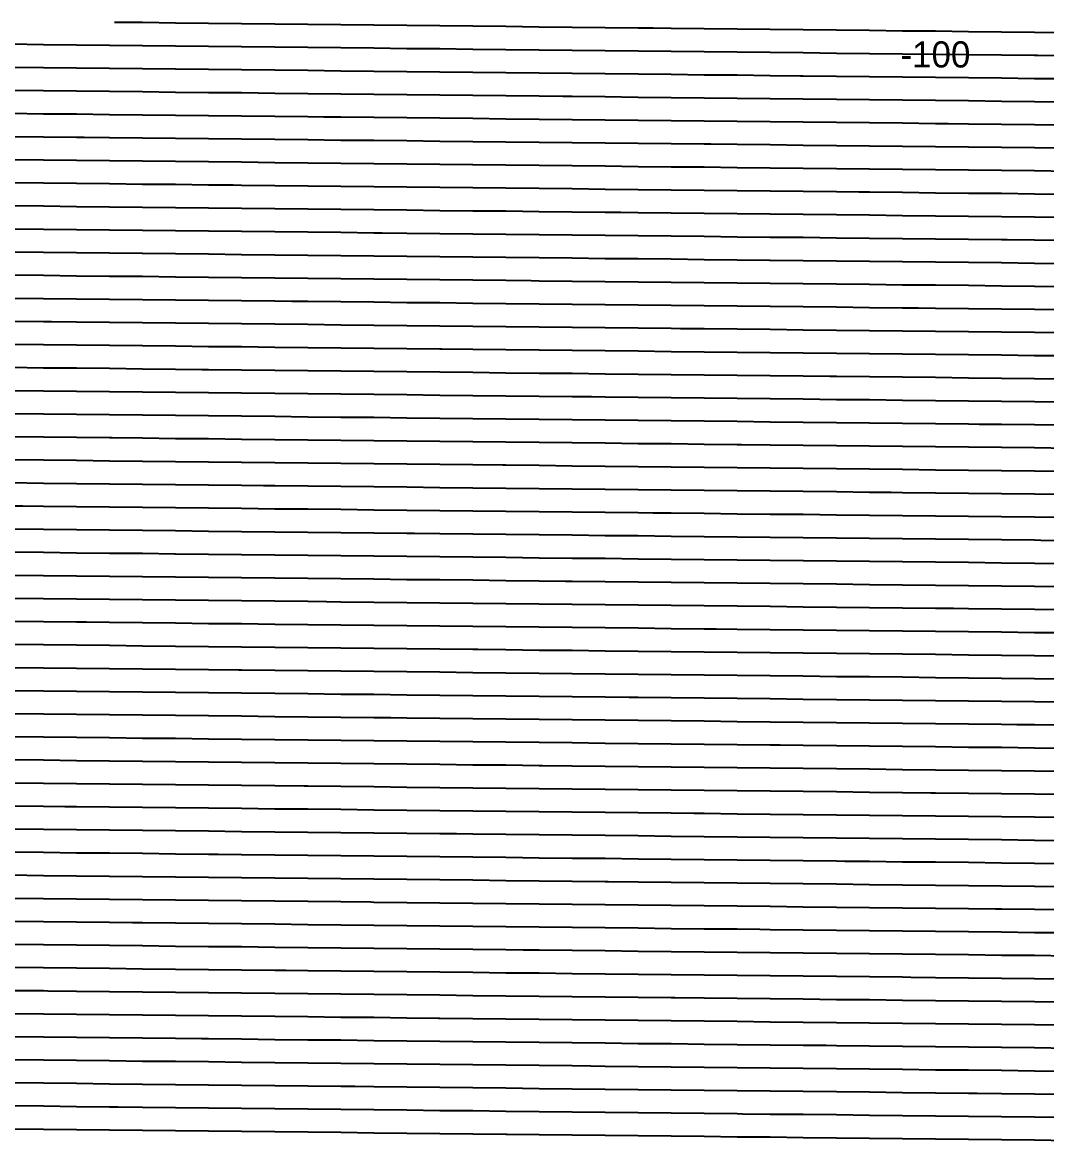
# Model space of a CAD drawing. Header units: metres. Extents: x 228 to 3387, y 52 to 162.
# Drawn here: x 3014.7 to 3112.7, y 54.3 to 161.3 of the extents above; entities that cross this region are included whole.
import ezdxf
from ezdxf.enums import TextEntityAlignment as Align

# ---------------------------------------------------------------- set-up
doc = ezdxf.new("R2010")
doc.units = ezdxf.units.M
for name, color, linetype in [('Vs_-100', 7, 'Continuous'), ('Vs_-125', 7, 'Continuous'), ('Vs_-25', 7, 'Continuous'), ('Vs_-50', 7, 'Continuous'), ('Vs_-75', 7, 'Continuous'), ('Vs_0', 7, 'Continuous'), ('Vs_100', 7, 'Continuous'), ('Vs_1000', 7, 'Continuous'), ('Vs_1025', 7, 'Continuous'), ('Vs_1050', 7, 'Continuous'), ('Vs_1075', 7, 'Continuous'), ('Vs_125', 7, 'Continuous'), ('Vs_150', 7, 'Continuous'), ('Vs_175', 7, 'Continuous'), ('Vs_200', 7, 'Continuous'), ('Vs_225', 7, 'Continuous'), ('Vs_25', 7, 'Continuous'), ('Vs_250', 7, 'Continuous'), ('Vs_275', 7, 'Continuous'), ('Vs_300', 7, 'Continuous'), ('Vs_325', 7, 'Continuous'), ('Vs_350', 7, 'Continuous'), ('Vs_375', 7, 'Continuous'), ('Vs_400', 7, 'Continuous'), ('Vs_425', 7, 'Continuous'), ('Vs_450', 7, 'Continuous'), ('Vs_475', 7, 'Continuous'), ('Vs_50', 7, 'Continuous'), ('Vs_500', 7, 'Continuous'), ('Vs_525', 7, 'Continuous'), ('Vs_550', 7, 'Continuous'), ('Vs_575', 7, 'Continuous'), ('Vs_600', 7, 'Continuous'), ('Vs_625', 7, 'Continuous'), ('Vs_650', 7, 'Continuous'), ('Vs_675', 7, 'Continuous'), ('Vs_700', 7, 'Continuous'), ('Vs_725', 7, 'Continuous'), ('Vs_75', 7, 'Continuous'), ('Vs_750', 7, 'Continuous'), ('Vs_775', 7, 'Continuous'), ('Vs_800', 7, 'Continuous'), ('Vs_825', 7, 'Continuous'), ('Vs_850', 7, 'Continuous'), ('Vs_875', 7, 'Continuous'), ('Vs_900', 7, 'Continuous'), ('Vs_925', 7, 'Continuous'), ('Vs_950', 7, 'Continuous'), ('Vs_975', 7, 'Continuous')]:
    doc.layers.add(name, color=color, linetype=linetype)

msp = doc.modelspace()

# ---------------------------------------------------------------- linework, layer by layer
at = {"layer": 'Vs_-100'}
msp.add_lwpolyline([(3114.69, 158.05), (3111.8, 158.08), (3111.53, 158.08), (3108.36, 158.12), (3105.2, 158.15), (3102.04, 158.19), (3098.88, 158.22), (3095.72, 158.26), (3092.56, 158.29), (3089.39, 158.33), (3086.23, 158.36), (3083.07, 158.4), (3079.91, 158.43), (3076.75, 158.47), (3073.59, 158.5), (3070.42, 158.53), (3067.26, 158.57), (3064.1, 158.6), (3060.94, 158.64), (3057.78, 158.67), (3054.62, 158.71), (3052.24, 158.73), (3051.45, 158.74), (3048.29, 158.78), (3045.13, 158.81), (3041.97, 158.85), (3038.81, 158.88), (3035.64, 158.91), (3032.48, 158.95), (3029.32, 158.98), (3026.16, 159.02), (3023, 159.05), (3019.84, 159.09), (3016.67, 159.12), (3013.51, 159.16)], dxfattribs=at)
at = {"layer": 'Vs_-125'}
msp.add_lwpolyline([(3114.69, 160.26), (3111.53, 160.29), (3108.36, 160.33), (3105.2, 160.36), (3102.04, 160.4), (3098.88, 160.43), (3095.72, 160.47), (3092.56, 160.5), (3089.39, 160.54), (3086.23, 160.57), (3083.07, 160.61), (3079.91, 160.64), (3076.75, 160.67), (3075.02, 160.69), (3073.59, 160.71), (3070.42, 160.74), (3067.26, 160.78), (3064.1, 160.81), (3060.94, 160.85), (3057.78, 160.88), (3054.62, 160.92), (3051.45, 160.95), (3048.29, 160.99), (3045.13, 161.02), (3041.97, 161.06), (3038.81, 161.09), (3035.64, 161.12), (3032.48, 161.16), (3029.32, 161.19), (3026.16, 161.23), (3023.46, 161.26)], dxfattribs=at)
at = {"layer": 'Vs_-25'}
msp.add_lwpolyline([(3114.69, 151.42), (3111.53, 151.46), (3108.36, 151.49), (3105.2, 151.53), (3103.25, 151.55), (3102.04, 151.56), (3098.88, 151.6), (3095.72, 151.63), (3092.56, 151.67), (3089.39, 151.7), (3086.23, 151.73), (3083.07, 151.77), (3079.91, 151.8), (3076.75, 151.84), (3073.59, 151.87), (3070.42, 151.91), (3067.26, 151.94), (3064.1, 151.98), (3060.94, 152.01), (3057.78, 152.05), (3054.62, 152.08), (3051.45, 152.11), (3048.29, 152.15), (3045.13, 152.18), (3043.52, 152.2), (3041.97, 152.22), (3038.81, 152.25), (3035.64, 152.29), (3032.48, 152.32), (3029.32, 152.36), (3026.16, 152.39), (3023, 152.42), (3019.84, 152.46), (3016.67, 152.49), (3013.51, 152.53)], dxfattribs=at)
at = {"layer": 'Vs_-50'}
msp.add_lwpolyline([(3114.69, 153.63), (3111.53, 153.67), (3108.36, 153.7), (3105.2, 153.74), (3102.04, 153.77), (3098.88, 153.8), (3095.72, 153.84), (3092.56, 153.87), (3089.39, 153.91), (3086.23, 153.94), (3083.07, 153.98), (3079.91, 154.01), (3076.75, 154.05), (3073.59, 154.08), (3070.42, 154.12), (3067.26, 154.15), (3066.37, 154.16), (3064.1, 154.19), (3060.94, 154.22), (3057.78, 154.25), (3054.62, 154.29), (3051.45, 154.32), (3048.29, 154.36), (3045.13, 154.39), (3041.97, 154.43), (3038.81, 154.46), (3035.64, 154.5), (3032.48, 154.53), (3029.32, 154.56), (3026.16, 154.6), (3023, 154.63), (3019.84, 154.67), (3016.67, 154.7), (3013.51, 154.74)], dxfattribs=at)
at = {"layer": 'Vs_-75'}
msp.add_lwpolyline([(3114.69, 155.84), (3111.53, 155.87), (3108.36, 155.91), (3105.2, 155.94), (3102.04, 155.98), (3098.88, 156.01), (3095.72, 156.05), (3092.56, 156.08), (3089.39, 156.12), (3089.12, 156.12), (3086.23, 156.15), (3083.07, 156.19), (3079.91, 156.22), (3076.75, 156.26), (3073.59, 156.29), (3070.42, 156.33), (3067.26, 156.36), (3064.1, 156.39), (3060.94, 156.43), (3057.78, 156.46), (3054.62, 156.5), (3051.45, 156.53), (3048.29, 156.57), (3045.13, 156.6), (3041.97, 156.64), (3038.81, 156.67), (3035.64, 156.71), (3032.48, 156.74), (3029.35, 156.77), (3029.32, 156.77), (3026.16, 156.81), (3023, 156.84), (3019.84, 156.88), (3016.67, 156.91), (3013.51, 156.95)], dxfattribs=at)
at = {"layer": 'Vs_0'}
msp.add_lwpolyline([(3114.69, 149.21), (3111.53, 149.25), (3108.36, 149.28), (3105.2, 149.32), (3102.04, 149.35), (3098.88, 149.39), (3095.72, 149.42), (3092.56, 149.46), (3089.39, 149.49), (3086.23, 149.53), (3083.07, 149.56), (3080.53, 149.59), (3079.91, 149.59), (3076.75, 149.63), (3073.59, 149.66), (3070.42, 149.7), (3067.26, 149.73), (3064.1, 149.77), (3060.94, 149.8), (3057.78, 149.84), (3054.62, 149.87), (3051.45, 149.91), (3048.29, 149.94), (3045.13, 149.97), (3041.97, 150.01), (3038.81, 150.04), (3035.64, 150.08), (3032.48, 150.11), (3029.32, 150.15), (3026.16, 150.18), (3023, 150.21), (3020.58, 150.24), (3019.84, 150.25), (3016.67, 150.28), (3013.51, 150.32)], dxfattribs=at)
at = {"layer": 'Vs_100'}
msp.add_lwpolyline([(3114.69, 140.38), (3111.53, 140.41), (3108.9, 140.44), (3108.36, 140.45), (3105.2, 140.48), (3102.04, 140.52), (3098.88, 140.55), (3095.72, 140.59), (3092.56, 140.62), (3089.39, 140.66), (3086.23, 140.69), (3083.07, 140.72), (3079.91, 140.76), (3076.75, 140.79), (3073.59, 140.83), (3070.42, 140.86), (3067.26, 140.9), (3064.1, 140.93), (3060.94, 140.97), (3057.78, 141), (3054.62, 141.04), (3051.45, 141.07), (3049.08, 141.1), (3048.29, 141.1), (3045.13, 141.14), (3041.97, 141.17), (3038.81, 141.21), (3035.64, 141.24), (3032.48, 141.28), (3029.32, 141.31), (3026.16, 141.34), (3023, 141.38), (3019.84, 141.41), (3016.67, 141.45), (3013.51, 141.48)], dxfattribs=at)
at = {"layer": 'Vs_1000'}
msp.add_lwpolyline([(3114.69, 60.9), (3111.53, 60.93), (3108.36, 60.97), (3105.2, 61), (3102.04, 61.03), (3098.88, 61.07), (3095.72, 61.1), (3092.56, 61.14), (3089.39, 61.17), (3086.23, 61.21), (3083.07, 61.24), (3079.91, 61.28), (3076.75, 61.31), (3073.59, 61.35), (3070.42, 61.38), (3069.05, 61.4), (3067.26, 61.42), (3064.1, 61.45), (3060.94, 61.49), (3057.78, 61.52), (3054.62, 61.55), (3051.45, 61.59), (3048.29, 61.62), (3045.13, 61.66), (3041.97, 61.69), (3038.81, 61.73), (3035.64, 61.76), (3032.48, 61.8), (3029.32, 61.83), (3026.16, 61.86), (3023, 61.9), (3019.84, 61.93), (3016.67, 61.97), (3013.51, 62)], dxfattribs=at)
at = {"layer": 'Vs_1025'}
msp.add_lwpolyline([(3114.69, 58.69), (3111.53, 58.72), (3108.36, 58.76), (3106.02, 58.78), (3105.2, 58.79), (3102.04, 58.83), (3098.88, 58.86), (3095.72, 58.9), (3092.56, 58.93), (3089.39, 58.97), (3086.23, 59), (3083.07, 59.04), (3079.91, 59.07), (3076.75, 59.11), (3073.59, 59.14), (3070.42, 59.18), (3067.26, 59.21), (3064.1, 59.24), (3060.94, 59.28), (3057.78, 59.31), (3054.62, 59.35), (3051.45, 59.38), (3048.29, 59.42), (3046.46, 59.44), (3045.13, 59.45), (3041.97, 59.49), (3038.81, 59.52), (3035.64, 59.56), (3032.48, 59.59), (3029.32, 59.62), (3026.16, 59.66), (3023, 59.69), (3019.84, 59.73), (3016.67, 59.76), (3013.51, 59.8)], dxfattribs=at)
at = {"layer": 'Vs_1050'}
msp.add_lwpolyline([(3114.69, 56.48), (3111.53, 56.52), (3108.36, 56.55), (3105.2, 56.59), (3102.04, 56.62), (3098.88, 56.66), (3095.72, 56.69), (3092.56, 56.73), (3089.39, 56.76), (3086.23, 56.79), (3083.56, 56.82), (3083.07, 56.83), (3079.91, 56.86), (3076.75, 56.9), (3073.59, 56.93), (3070.42, 56.97), (3067.26, 57), (3064.1, 57.04), (3060.94, 57.07), (3057.78, 57.11), (3054.62, 57.14), (3051.45, 57.18), (3048.29, 57.21), (3045.13, 57.25), (3041.97, 57.28), (3038.81, 57.31), (3035.64, 57.35), (3032.48, 57.38), (3029.32, 57.42), (3026.16, 57.45), (3023.82, 57.48), (3023, 57.49), (3019.84, 57.52), (3016.67, 57.56), (3013.51, 57.59)], dxfattribs=at)
at = {"layer": 'Vs_1075'}
msp.add_lwpolyline([(3114.69, 54.27), (3111.53, 54.31), (3108.36, 54.34), (3105.2, 54.38), (3102.04, 54.41), (3098.88, 54.45), (3095.72, 54.48), (3092.56, 54.52), (3089.39, 54.55), (3086.23, 54.59), (3083.07, 54.62), (3079.91, 54.66), (3076.75, 54.69), (3073.59, 54.73), (3070.42, 54.76), (3067.26, 54.8), (3064.1, 54.83), (3061.06, 54.86), (3060.94, 54.87), (3057.78, 54.9), (3054.62, 54.93), (3051.45, 54.97), (3048.29, 55), (3045.13, 55.04), (3041.97, 55.07), (3038.81, 55.11), (3035.64, 55.14), (3032.48, 55.18), (3029.32, 55.21), (3026.16, 55.25), (3023, 55.28), (3019.84, 55.31), (3016.67, 55.35), (3013.51, 55.38)], dxfattribs=at)
at = {"layer": 'Vs_125'}
msp.add_lwpolyline([(3114.69, 138.17), (3111.53, 138.2), (3108.36, 138.24), (3105.2, 138.27), (3102.04, 138.31), (3098.88, 138.34), (3095.72, 138.38), (3092.56, 138.41), (3089.39, 138.45), (3086.23, 138.48), (3086.17, 138.48), (3083.07, 138.52), (3079.91, 138.55), (3076.75, 138.59), (3073.59, 138.62), (3070.42, 138.65), (3067.26, 138.69), (3064.1, 138.72), (3060.94, 138.76), (3057.78, 138.79), (3054.62, 138.83), (3051.45, 138.86), (3048.29, 138.9), (3045.13, 138.93), (3041.97, 138.96), (3038.81, 139), (3035.64, 139.03), (3032.48, 139.07), (3029.32, 139.1), (3026.16, 139.14), (3026.12, 139.14), (3023, 139.17), (3019.84, 139.2), (3016.67, 139.24), (3013.51, 139.27)], dxfattribs=at)
at = {"layer": 'Vs_150'}
msp.add_lwpolyline([(3114.69, 135.96), (3111.53, 136), (3108.36, 136.03), (3105.2, 136.07), (3102.04, 136.1), (3098.88, 136.13), (3095.72, 136.17), (3092.56, 136.2), (3089.39, 136.24), (3086.23, 136.27), (3083.07, 136.31), (3079.91, 136.34), (3076.75, 136.38), (3073.59, 136.41), (3070.42, 136.45), (3067.26, 136.48), (3064.1, 136.51), (3063.36, 136.52), (3060.94, 136.55), (3057.78, 136.58), (3054.62, 136.62), (3051.45, 136.65), (3048.29, 136.69), (3045.13, 136.72), (3041.97, 136.76), (3038.81, 136.79), (3035.64, 136.82), (3032.48, 136.86), (3029.32, 136.89), (3026.16, 136.93), (3023, 136.96), (3019.84, 136.99), (3016.67, 137.03), (3013.51, 137.06)], dxfattribs=at)
at = {"layer": 'Vs_175'}
msp.add_lwpolyline([(3114.69, 133.75), (3111.53, 133.79), (3108.36, 133.82), (3105.2, 133.86), (3102.04, 133.89), (3100.41, 133.91), (3098.88, 133.93), (3095.72, 133.96), (3092.56, 134), (3089.39, 134.03), (3086.23, 134.06), (3083.07, 134.1), (3079.91, 134.13), (3076.75, 134.17), (3073.59, 134.2), (3070.42, 134.24), (3067.26, 134.27), (3064.1, 134.31), (3060.94, 134.34), (3057.78, 134.37), (3054.62, 134.41), (3051.45, 134.44), (3048.29, 134.48), (3045.13, 134.51), (3041.97, 134.55), (3040.45, 134.56), (3038.81, 134.58), (3035.64, 134.61), (3032.48, 134.65), (3029.32, 134.68), (3026.16, 134.72), (3023, 134.75), (3019.84, 134.79), (3016.67, 134.82), (3013.51, 134.85)], dxfattribs=at)
at = {"layer": 'Vs_200'}
msp.add_lwpolyline([(3114.69, 131.54), (3111.53, 131.58), (3108.36, 131.61), (3105.2, 131.65), (3102.04, 131.68), (3098.88, 131.72), (3095.72, 131.75), (3092.56, 131.79), (3089.39, 131.82), (3086.23, 131.86), (3083.07, 131.89), (3079.91, 131.93), (3077.64, 131.95), (3076.75, 131.96), (3073.59, 131.99), (3070.42, 132.03), (3067.26, 132.06), (3064.1, 132.1), (3060.94, 132.13), (3057.78, 132.17), (3054.62, 132.2), (3051.45, 132.23), (3048.29, 132.27), (3045.13, 132.3), (3041.97, 132.34), (3038.81, 132.37), (3035.64, 132.41), (3032.48, 132.44), (3029.32, 132.47), (3026.16, 132.51), (3023, 132.54), (3019.84, 132.58), (3017.44, 132.6), (3016.67, 132.61), (3013.51, 132.65)], dxfattribs=at)
at = {"layer": 'Vs_225'}
msp.add_lwpolyline([(3114.66, 129.34), (3111.53, 129.37), (3108.36, 129.41), (3105.2, 129.44), (3102.04, 129.47), (3098.88, 129.51), (3095.72, 129.54), (3092.56, 129.58), (3089.39, 129.61), (3086.23, 129.65), (3083.07, 129.68), (3079.91, 129.72), (3076.75, 129.75), (3073.59, 129.79), (3070.42, 129.82), (3067.26, 129.85), (3064.1, 129.89), (3060.94, 129.92), (3057.78, 129.96), (3054.79, 129.99), (3054.62, 129.99), (3051.45, 130.03), (3048.29, 130.06), (3045.13, 130.09), (3041.97, 130.13), (3038.81, 130.16), (3035.64, 130.2), (3032.48, 130.23), (3029.32, 130.27), (3026.16, 130.3), (3023, 130.33), (3019.84, 130.37), (3016.67, 130.4), (3013.51, 130.44)], dxfattribs=at)
at = {"layer": 'Vs_25'}
msp.add_lwpolyline([(3114.69, 147), (3111.53, 147.04), (3108.36, 147.07), (3105.2, 147.11), (3102.04, 147.14), (3098.88, 147.18), (3095.72, 147.21), (3092.56, 147.25), (3089.39, 147.28), (3086.23, 147.32), (3083.07, 147.35), (3079.91, 147.39), (3076.75, 147.42), (3073.59, 147.45), (3070.42, 147.49), (3067.26, 147.52), (3064.1, 147.56), (3060.94, 147.59), (3057.78, 147.63), (3057.72, 147.63), (3054.62, 147.66), (3051.45, 147.7), (3048.29, 147.73), (3045.13, 147.77), (3041.97, 147.8), (3038.81, 147.83), (3035.64, 147.87), (3032.48, 147.9), (3029.32, 147.94), (3026.16, 147.97), (3023, 148.01), (3019.84, 148.04), (3016.67, 148.07), (3013.51, 148.11)], dxfattribs=at)
at = {"layer": 'Vs_250'}
msp.add_lwpolyline([(3114.69, 127.13), (3111.53, 127.16), (3108.36, 127.2), (3105.2, 127.23), (3102.04, 127.27), (3098.88, 127.3), (3095.72, 127.34), (3092.56, 127.37), (3091.93, 127.38), (3089.39, 127.4), (3086.23, 127.44), (3083.07, 127.47), (3079.91, 127.51), (3076.75, 127.54), (3073.59, 127.58), (3070.42, 127.61), (3067.26, 127.65), (3064.1, 127.68), (3060.94, 127.71), (3057.78, 127.75), (3054.62, 127.78), (3051.45, 127.82), (3048.29, 127.85), (3045.13, 127.89), (3041.97, 127.92), (3038.81, 127.95), (3035.64, 127.99), (3032.48, 128.02), (3031.84, 128.03), (3029.32, 128.06), (3026.16, 128.09), (3023, 128.13), (3019.84, 128.16), (3016.67, 128.19), (3013.51, 128.23)], dxfattribs=at)
at = {"layer": 'Vs_275'}
msp.add_lwpolyline([(3114.69, 124.92), (3111.53, 124.95), (3108.36, 124.99), (3105.2, 125.02), (3102.04, 125.06), (3098.88, 125.09), (3095.72, 125.13), (3092.56, 125.16), (3089.39, 125.2), (3086.23, 125.23), (3083.07, 125.27), (3079.91, 125.3), (3076.75, 125.33), (3073.59, 125.37), (3070.42, 125.4), (3069.13, 125.42), (3067.26, 125.44), (3064.1, 125.47), (3060.94, 125.51), (3057.78, 125.54), (3054.62, 125.57), (3051.45, 125.61), (3048.29, 125.64), (3045.13, 125.68), (3041.97, 125.71), (3038.81, 125.75), (3035.64, 125.78), (3032.48, 125.81), (3029.32, 125.85), (3026.16, 125.88), (3023, 125.92), (3019.84, 125.95), (3016.67, 125.99), (3013.51, 126.02)], dxfattribs=at)
at = {"layer": 'Vs_300'}
msp.add_lwpolyline([(3114.69, 122.71), (3111.53, 122.75), (3108.36, 122.78), (3106.22, 122.8), (3105.2, 122.82), (3102.04, 122.85), (3098.88, 122.88), (3095.72, 122.92), (3092.56, 122.95), (3089.39, 122.99), (3086.23, 123.02), (3083.07, 123.06), (3079.91, 123.09), (3076.75, 123.13), (3073.59, 123.16), (3070.42, 123.19), (3067.26, 123.23), (3064.1, 123.26), (3060.94, 123.3), (3057.78, 123.33), (3054.62, 123.37), (3051.45, 123.4), (3048.29, 123.44), (3046.24, 123.46), (3045.13, 123.47), (3041.97, 123.5), (3038.81, 123.54), (3035.64, 123.57), (3032.48, 123.61), (3029.32, 123.64), (3026.16, 123.67), (3023, 123.71), (3019.84, 123.74), (3016.67, 123.78), (3013.51, 123.81)], dxfattribs=at)
at = {"layer": 'Vs_325'}
msp.add_lwpolyline([(3114.69, 120.5), (3111.53, 120.54), (3108.36, 120.57), (3105.2, 120.61), (3102.04, 120.64), (3098.88, 120.68), (3095.72, 120.71), (3092.56, 120.75), (3089.39, 120.78), (3086.23, 120.81), (3083.47, 120.84), (3083.07, 120.85), (3079.91, 120.88), (3076.75, 120.92), (3073.59, 120.95), (3070.42, 120.99), (3067.26, 121.02), (3064.1, 121.06), (3060.94, 121.09), (3057.78, 121.12), (3054.62, 121.16), (3051.45, 121.19), (3048.29, 121.23), (3045.13, 121.26), (3041.97, 121.3), (3038.81, 121.33), (3035.64, 121.36), (3032.48, 121.4), (3029.32, 121.43), (3026.16, 121.47), (3023.26, 121.5), (3023, 121.5), (3019.84, 121.53), (3016.67, 121.57), (3013.51, 121.6)], dxfattribs=at)
at = {"layer": 'Vs_350'}
msp.add_lwpolyline([(3114.69, 118.29), (3111.53, 118.33), (3108.36, 118.36), (3105.2, 118.4), (3102.04, 118.43), (3098.88, 118.47), (3095.72, 118.5), (3092.56, 118.54), (3089.39, 118.57), (3086.23, 118.61), (3083.07, 118.64), (3079.91, 118.67), (3076.75, 118.71), (3073.59, 118.74), (3070.42, 118.78), (3067.26, 118.81), (3064.1, 118.85), (3060.94, 118.88), (3060.64, 118.88), (3057.78, 118.92), (3054.62, 118.95), (3051.45, 118.98), (3048.29, 119.02), (3045.13, 119.05), (3041.97, 119.09), (3038.81, 119.12), (3035.64, 119.16), (3032.48, 119.19), (3029.32, 119.22), (3026.16, 119.26), (3023, 119.29), (3019.84, 119.33), (3016.67, 119.36), (3013.51, 119.39)], dxfattribs=at)
at = {"layer": 'Vs_375'}
msp.add_lwpolyline([(3114.69, 116.09), (3111.53, 116.12), (3108.36, 116.16), (3105.2, 116.19), (3102.04, 116.23), (3098.88, 116.26), (3097.81, 116.27), (3095.72, 116.29), (3092.56, 116.33), (3089.39, 116.36), (3086.23, 116.4), (3083.07, 116.43), (3079.91, 116.47), (3076.75, 116.5), (3073.59, 116.54), (3070.42, 116.57), (3067.26, 116.6), (3064.1, 116.64), (3060.94, 116.67), (3057.78, 116.71), (3054.62, 116.74), (3051.45, 116.78), (3048.29, 116.81), (3045.13, 116.84), (3041.97, 116.88), (3038.81, 116.91), (3037.72, 116.92), (3035.64, 116.95), (3032.48, 116.98), (3029.32, 117.02), (3026.16, 117.05), (3023, 117.08), (3019.84, 117.12), (3016.67, 117.15), (3013.51, 117.19)], dxfattribs=at)
at = {"layer": 'Vs_400'}
msp.add_lwpolyline([(3114.69, 113.88), (3111.53, 113.91), (3108.36, 113.95), (3105.2, 113.98), (3102.04, 114.02), (3098.88, 114.05), (3095.72, 114.09), (3092.56, 114.12), (3089.39, 114.16), (3086.23, 114.19), (3083.07, 114.22), (3079.91, 114.26), (3076.75, 114.29), (3075.03, 114.31), (3073.59, 114.33), (3070.42, 114.36), (3067.26, 114.4), (3064.1, 114.43), (3060.94, 114.46), (3057.78, 114.5), (3054.62, 114.53), (3051.45, 114.57), (3048.29, 114.6), (3045.13, 114.64), (3041.97, 114.67), (3038.81, 114.7), (3035.64, 114.74), (3032.48, 114.77), (3029.32, 114.81), (3026.16, 114.84), (3023, 114.88), (3019.84, 114.91), (3016.67, 114.94), (3014.7, 114.96), (3013.51, 114.98)], dxfattribs=at)
at = {"layer": 'Vs_425'}
msp.add_lwpolyline([(3114.69, 111.67), (3112.13, 111.7), (3111.53, 111.71), (3108.36, 111.74), (3105.2, 111.77), (3102.04, 111.81), (3098.88, 111.84), (3095.72, 111.88), (3092.56, 111.91), (3089.39, 111.95), (3086.23, 111.98), (3083.07, 112.02), (3079.91, 112.05), (3076.75, 112.08), (3073.59, 112.12), (3070.42, 112.15), (3067.26, 112.19), (3064.1, 112.22), (3060.94, 112.26), (3057.78, 112.29), (3054.62, 112.33), (3052.18, 112.35), (3051.45, 112.36), (3048.29, 112.39), (3045.13, 112.43), (3041.97, 112.46), (3038.81, 112.5), (3035.64, 112.53), (3032.48, 112.56), (3029.32, 112.6), (3026.16, 112.63), (3023, 112.67), (3019.84, 112.7), (3016.67, 112.74), (3013.51, 112.77)], dxfattribs=at)
at = {"layer": 'Vs_450'}
msp.add_lwpolyline([(3114.69, 109.46), (3111.53, 109.5), (3108.36, 109.53), (3105.2, 109.57), (3102.04, 109.6), (3098.88, 109.64), (3095.72, 109.67), (3092.56, 109.7), (3089.41, 109.74), (3089.39, 109.74), (3086.23, 109.77), (3083.07, 109.81), (3079.91, 109.84), (3076.75, 109.88), (3073.59, 109.91), (3070.42, 109.95), (3067.26, 109.98), (3064.1, 110.01), (3060.94, 110.05), (3057.78, 110.08), (3054.62, 110.12), (3051.45, 110.15), (3048.29, 110.19), (3045.13, 110.22), (3041.97, 110.25), (3038.81, 110.29), (3035.64, 110.32), (3032.48, 110.36), (3029.32, 110.39), (3029.24, 110.39), (3026.16, 110.43), (3023, 110.46), (3019.84, 110.49), (3016.67, 110.53), (3013.51, 110.56)], dxfattribs=at)
at = {"layer": 'Vs_475'}
msp.add_lwpolyline([(3114.69, 107.25), (3111.53, 107.29), (3108.36, 107.32), (3105.2, 107.36), (3102.04, 107.39), (3098.88, 107.43), (3095.72, 107.46), (3092.56, 107.5), (3089.39, 107.53), (3086.23, 107.57), (3083.07, 107.6), (3079.91, 107.63), (3076.75, 107.67), (3073.59, 107.7), (3070.42, 107.74), (3067.26, 107.77), (3066.63, 107.78), (3064.1, 107.81), (3060.94, 107.84), (3057.78, 107.88), (3054.62, 107.91), (3051.45, 107.94), (3048.29, 107.98), (3045.13, 108.01), (3041.97, 108.05), (3038.81, 108.08), (3035.64, 108.11), (3032.48, 108.15), (3029.32, 108.18), (3026.16, 108.22), (3023, 108.25), (3019.84, 108.29), (3016.67, 108.32), (3013.51, 108.35)], dxfattribs=at)
at = {"layer": 'Vs_50'}
msp.add_lwpolyline([(3114.69, 144.8), (3111.53, 144.83), (3108.36, 144.87), (3105.2, 144.9), (3102.04, 144.93), (3098.88, 144.97), (3095.72, 145), (3094.71, 145.02), (3092.56, 145.04), (3089.39, 145.07), (3086.23, 145.11), (3083.07, 145.14), (3079.91, 145.18), (3076.75, 145.21), (3073.59, 145.25), (3070.42, 145.28), (3067.26, 145.32), (3064.1, 145.35), (3060.94, 145.38), (3057.78, 145.42), (3054.62, 145.45), (3051.45, 145.49), (3048.29, 145.52), (3045.13, 145.56), (3041.97, 145.59), (3038.81, 145.63), (3035.64, 145.66), (3034.82, 145.67), (3032.48, 145.69), (3029.32, 145.73), (3026.16, 145.76), (3023, 145.8), (3019.84, 145.83), (3016.67, 145.87), (3013.51, 145.9)], dxfattribs=at)
at = {"layer": 'Vs_500'}
msp.add_lwpolyline([(3114.69, 105.05), (3111.53, 105.08), (3108.36, 105.12), (3105.2, 105.15), (3103.78, 105.17), (3102.04, 105.18), (3098.88, 105.22), (3095.72, 105.25), (3092.56, 105.29), (3089.39, 105.32), (3086.23, 105.36), (3083.07, 105.39), (3079.91, 105.43), (3076.75, 105.46), (3073.59, 105.5), (3070.42, 105.53), (3067.26, 105.56), (3064.1, 105.6), (3060.94, 105.63), (3057.78, 105.67), (3054.62, 105.7), (3051.45, 105.74), (3048.29, 105.77), (3045.13, 105.8), (3043.75, 105.82), (3041.97, 105.84), (3038.81, 105.87), (3035.64, 105.91), (3032.48, 105.94), (3029.32, 105.98), (3026.16, 106.01), (3023, 106.04), (3019.84, 106.08), (3016.67, 106.11), (3013.51, 106.15)], dxfattribs=at)
at = {"layer": 'Vs_525'}
msp.add_lwpolyline([(3114.69, 102.84), (3111.53, 102.87), (3108.36, 102.91), (3105.2, 102.94), (3102.04, 102.98), (3098.88, 103.01), (3095.72, 103.05), (3092.56, 103.08), (3089.39, 103.12), (3086.23, 103.15), (3083.07, 103.18), (3081.05, 103.21), (3079.91, 103.22), (3076.75, 103.25), (3073.59, 103.29), (3070.42, 103.32), (3067.26, 103.36), (3064.1, 103.39), (3060.94, 103.42), (3057.78, 103.46), (3054.62, 103.49), (3051.45, 103.53), (3048.29, 103.56), (3045.13, 103.6), (3041.97, 103.63), (3038.81, 103.66), (3035.64, 103.7), (3032.48, 103.73), (3029.32, 103.77), (3026.16, 103.8), (3023, 103.84), (3020.79, 103.86), (3019.84, 103.87), (3016.67, 103.9), (3013.51, 103.94)], dxfattribs=at)
at = {"layer": 'Vs_550'}
msp.add_lwpolyline([(3114.69, 100.63), (3111.53, 100.67), (3108.36, 100.7), (3105.2, 100.73), (3102.04, 100.77), (3098.88, 100.8), (3095.72, 100.84), (3092.56, 100.87), (3089.39, 100.91), (3086.23, 100.94), (3083.07, 100.98), (3079.91, 101.01), (3076.75, 101.05), (3073.59, 101.08), (3070.42, 101.11), (3067.26, 101.15), (3064.1, 101.18), (3060.94, 101.22), (3058.25, 101.25), (3057.78, 101.25), (3054.62, 101.29), (3051.45, 101.32), (3048.29, 101.35), (3045.13, 101.39), (3041.97, 101.42), (3038.81, 101.46), (3035.64, 101.49), (3032.48, 101.53), (3029.32, 101.56), (3026.16, 101.59), (3023, 101.63), (3019.84, 101.66), (3016.67, 101.7), (3013.51, 101.73)], dxfattribs=at)
at = {"layer": 'Vs_575'}
msp.add_lwpolyline([(3114.69, 98.42), (3111.53, 98.46), (3108.36, 98.49), (3105.2, 98.53), (3102.04, 98.56), (3098.88, 98.6), (3095.72, 98.63), (3095.46, 98.63), (3092.56, 98.66), (3089.39, 98.7), (3086.23, 98.73), (3083.07, 98.77), (3079.91, 98.8), (3076.75, 98.84), (3073.59, 98.87), (3070.42, 98.91), (3067.26, 98.94), (3064.1, 98.97), (3060.94, 99.01), (3057.78, 99.04), (3054.62, 99.08), (3051.45, 99.11), (3048.29, 99.15), (3045.13, 99.18), (3041.97, 99.21), (3038.81, 99.25), (3035.64, 99.28), (3035.36, 99.29), (3032.48, 99.32), (3029.32, 99.35), (3026.16, 99.39), (3023, 99.42), (3019.84, 99.45), (3016.67, 99.49), (3013.51, 99.52)], dxfattribs=at)
at = {"layer": 'Vs_600'}
msp.add_lwpolyline([(3114.69, 96.21), (3111.53, 96.25), (3108.36, 96.28), (3105.2, 96.32), (3102.04, 96.35), (3098.88, 96.39), (3095.72, 96.42), (3092.56, 96.46), (3089.39, 96.49), (3086.23, 96.53), (3083.07, 96.56), (3079.91, 96.6), (3076.75, 96.63), (3073.59, 96.66), (3072.72, 96.67), (3070.42, 96.7), (3067.26, 96.73), (3064.1, 96.77), (3060.94, 96.8), (3057.78, 96.84), (3054.62, 96.87), (3051.45, 96.9), (3048.29, 96.94), (3045.13, 96.97), (3041.97, 97.01), (3038.81, 97.04), (3035.64, 97.08), (3032.48, 97.11), (3029.32, 97.14), (3026.16, 97.18), (3023, 97.21), (3019.84, 97.25), (3016.67, 97.28), (3013.51, 97.31)], dxfattribs=at)
at = {"layer": 'Vs_625'}
msp.add_lwpolyline([(3114.69, 94.01), (3111.53, 94.04), (3109.84, 94.06), (3108.36, 94.08), (3105.2, 94.11), (3102.04, 94.15), (3098.88, 94.18), (3095.72, 94.21), (3092.56, 94.25), (3089.39, 94.28), (3086.23, 94.32), (3083.07, 94.35), (3079.91, 94.39), (3076.75, 94.42), (3073.59, 94.46), (3070.42, 94.49), (3067.26, 94.53), (3064.1, 94.56), (3060.94, 94.59), (3057.78, 94.63), (3054.62, 94.66), (3051.45, 94.7), (3049.92, 94.71), (3048.29, 94.73), (3045.13, 94.77), (3041.97, 94.8), (3038.81, 94.83), (3035.64, 94.87), (3032.48, 94.9), (3029.32, 94.94), (3026.16, 94.97), (3023, 95), (3019.84, 95.04), (3016.67, 95.07), (3013.51, 95.11)], dxfattribs=at)
at = {"layer": 'Vs_650'}
msp.add_lwpolyline([(3114.69, 91.8), (3111.53, 91.83), (3108.36, 91.87), (3105.2, 91.9), (3102.04, 91.94), (3098.88, 91.97), (3095.72, 92.01), (3092.56, 92.04), (3089.39, 92.08), (3087.17, 92.1), (3086.23, 92.11), (3083.07, 92.15), (3079.91, 92.18), (3076.75, 92.21), (3073.59, 92.25), (3070.42, 92.28), (3067.26, 92.32), (3064.1, 92.35), (3060.94, 92.39), (3057.78, 92.42), (3054.62, 92.45), (3051.45, 92.49), (3048.29, 92.52), (3045.13, 92.56), (3041.97, 92.59), (3038.81, 92.63), (3035.64, 92.66), (3032.48, 92.69), (3029.32, 92.73), (3027.02, 92.75), (3026.16, 92.76), (3023, 92.8), (3019.84, 92.83), (3016.67, 92.87), (3013.51, 92.9)], dxfattribs=at)
at = {"layer": 'Vs_675'}
msp.add_lwpolyline([(3114.69, 89.59), (3111.53, 89.63), (3108.36, 89.66), (3105.2, 89.7), (3102.04, 89.73), (3098.88, 89.76), (3095.72, 89.8), (3092.56, 89.83), (3089.39, 89.87), (3086.23, 89.9), (3083.07, 89.94), (3079.91, 89.97), (3076.75, 90.01), (3073.59, 90.04), (3070.42, 90.08), (3067.26, 90.11), (3064.44, 90.14), (3064.1, 90.14), (3060.94, 90.18), (3057.78, 90.21), (3054.62, 90.25), (3051.45, 90.28), (3048.29, 90.32), (3045.13, 90.35), (3041.97, 90.38), (3038.81, 90.42), (3035.64, 90.45), (3032.48, 90.49), (3029.32, 90.52), (3026.16, 90.56), (3023, 90.59), (3019.84, 90.62), (3016.67, 90.66), (3013.51, 90.69)], dxfattribs=at)
at = {"layer": 'Vs_700'}
msp.add_lwpolyline([(3114.69, 87.38), (3111.53, 87.42), (3108.36, 87.45), (3105.2, 87.49), (3102.04, 87.52), (3101.59, 87.53), (3098.88, 87.56), (3095.72, 87.59), (3092.56, 87.63), (3089.39, 87.66), (3086.23, 87.7), (3083.07, 87.73), (3079.91, 87.76), (3076.75, 87.8), (3073.59, 87.83), (3070.42, 87.87), (3067.26, 87.9), (3064.1, 87.94), (3060.94, 87.97), (3057.78, 88.01), (3054.62, 88.04), (3051.45, 88.07), (3048.29, 88.11), (3045.13, 88.14), (3041.97, 88.18), (3041.63, 88.18), (3038.81, 88.21), (3035.64, 88.25), (3032.48, 88.28), (3029.32, 88.31), (3026.16, 88.35), (3023, 88.38), (3019.84, 88.42), (3016.67, 88.45), (3013.51, 88.48)], dxfattribs=at)
at = {"layer": 'Vs_725'}
msp.add_lwpolyline([(3114.69, 85.18), (3111.53, 85.21), (3108.36, 85.25), (3105.2, 85.28), (3102.04, 85.32), (3098.88, 85.35), (3095.72, 85.38), (3092.56, 85.42), (3089.39, 85.45), (3086.23, 85.49), (3083.07, 85.52), (3079.91, 85.56), (3078.93, 85.57), (3076.75, 85.59), (3073.59, 85.63), (3070.42, 85.66), (3067.26, 85.7), (3064.1, 85.73), (3060.94, 85.76), (3057.78, 85.8), (3054.62, 85.83), (3051.45, 85.87), (3048.29, 85.9), (3045.13, 85.94), (3041.97, 85.97), (3038.81, 86), (3035.64, 86.04), (3032.48, 86.07), (3029.32, 86.11), (3026.16, 86.14), (3023, 86.18), (3019.84, 86.21), (3018.73, 86.22), (3016.67, 86.24), (3013.51, 86.28)], dxfattribs=at)
at = {"layer": 'Vs_75'}
msp.add_lwpolyline([(3114.69, 142.59), (3111.53, 142.62), (3108.36, 142.66), (3105.2, 142.69), (3102.04, 142.73), (3098.88, 142.76), (3095.72, 142.8), (3092.56, 142.83), (3089.39, 142.86), (3086.23, 142.9), (3083.07, 142.93), (3079.91, 142.97), (3076.75, 143), (3073.59, 143.04), (3071.94, 143.06), (3070.42, 143.07), (3067.26, 143.11), (3064.1, 143.14), (3060.94, 143.18), (3057.78, 143.21), (3054.62, 143.24), (3051.45, 143.28), (3048.29, 143.31), (3045.13, 143.35), (3041.97, 143.38), (3038.81, 143.42), (3035.64, 143.45), (3032.48, 143.48), (3029.32, 143.52), (3026.16, 143.55), (3023, 143.59), (3019.84, 143.62), (3016.67, 143.66), (3013.51, 143.69)], dxfattribs=at)
at = {"layer": 'Vs_750'}
msp.add_lwpolyline([(3114.69, 82.97), (3111.53, 83), (3108.36, 83.04), (3105.2, 83.07), (3102.04, 83.11), (3098.88, 83.14), (3095.72, 83.18), (3092.56, 83.21), (3089.39, 83.25), (3086.23, 83.28), (3083.07, 83.32), (3079.91, 83.35), (3076.75, 83.38), (3073.59, 83.42), (3070.42, 83.45), (3067.26, 83.49), (3064.1, 83.52), (3060.94, 83.56), (3057.78, 83.59), (3056.2, 83.61), (3054.62, 83.63), (3051.45, 83.66), (3048.29, 83.69), (3045.13, 83.73), (3041.97, 83.76), (3038.81, 83.8), (3035.64, 83.83), (3032.48, 83.87), (3029.32, 83.9), (3026.16, 83.93), (3023, 83.97), (3019.84, 84), (3016.67, 84.04), (3013.51, 84.07)], dxfattribs=at)
at = {"layer": 'Vs_775'}
msp.add_lwpolyline([(3114.69, 80.76), (3111.53, 80.8), (3108.36, 80.83), (3105.2, 80.87), (3102.04, 80.9), (3098.88, 80.93), (3095.72, 80.97), (3093.38, 80.99), (3092.56, 81), (3089.39, 81.04), (3086.23, 81.07), (3083.07, 81.11), (3079.91, 81.14), (3076.75, 81.18), (3073.59, 81.21), (3070.42, 81.25), (3067.26, 81.28), (3064.1, 81.31), (3060.94, 81.35), (3057.78, 81.38), (3054.62, 81.42), (3051.45, 81.45), (3048.29, 81.49), (3045.13, 81.52), (3041.97, 81.56), (3038.81, 81.59), (3035.64, 81.62), (3033.39, 81.65), (3032.48, 81.66), (3029.32, 81.69), (3026.16, 81.73), (3023, 81.76), (3019.84, 81.79), (3016.67, 81.83), (3013.51, 81.86)], dxfattribs=at)
at = {"layer": 'Vs_800'}
msp.add_lwpolyline([(3114.69, 78.55), (3111.53, 78.59), (3108.36, 78.62), (3105.2, 78.66), (3102.04, 78.69), (3098.88, 78.73), (3095.72, 78.76), (3092.56, 78.8), (3089.39, 78.83), (3086.23, 78.87), (3083.07, 78.9), (3079.91, 78.93), (3076.75, 78.97), (3073.59, 79), (3070.73, 79.04), (3070.42, 79.04), (3067.26, 79.07), (3064.1, 79.11), (3060.94, 79.14), (3057.78, 79.18), (3054.62, 79.21), (3051.45, 79.25), (3048.29, 79.28), (3045.13, 79.31), (3041.97, 79.35), (3038.81, 79.38), (3035.64, 79.42), (3032.48, 79.45), (3029.32, 79.49), (3026.16, 79.52), (3023, 79.55), (3019.84, 79.59), (3016.67, 79.62), (3013.51, 79.66)], dxfattribs=at)
at = {"layer": 'Vs_825'}
msp.add_lwpolyline([(3114.69, 76.35), (3111.53, 76.38), (3108.36, 76.42), (3107.8, 76.42), (3105.2, 76.45), (3102.04, 76.49), (3098.88, 76.52), (3095.72, 76.55), (3092.56, 76.59), (3089.39, 76.62), (3086.23, 76.66), (3083.07, 76.69), (3079.91, 76.73), (3076.75, 76.76), (3073.59, 76.8), (3070.42, 76.83), (3067.26, 76.87), (3064.1, 76.9), (3060.94, 76.93), (3057.78, 76.97), (3054.62, 77), (3051.45, 77.04), (3048.29, 77.07), (3048.01, 77.08), (3045.13, 77.11), (3041.97, 77.14), (3038.81, 77.18), (3035.64, 77.21), (3032.48, 77.24), (3029.32, 77.28), (3026.16, 77.31), (3023, 77.35), (3019.84, 77.38), (3016.67, 77.41), (3013.51, 77.45)], dxfattribs=at)
at = {"layer": 'Vs_850'}
msp.add_lwpolyline([(3114.69, 74.14), (3111.53, 74.17), (3108.36, 74.21), (3105.2, 74.24), (3102.04, 74.28), (3098.88, 74.31), (3095.72, 74.35), (3092.56, 74.38), (3089.39, 74.42), (3086.23, 74.45), (3085.22, 74.46), (3083.07, 74.49), (3079.91, 74.52), (3076.75, 74.55), (3073.59, 74.59), (3070.42, 74.62), (3067.26, 74.66), (3064.1, 74.69), (3060.94, 74.73), (3057.78, 74.76), (3054.62, 74.8), (3051.45, 74.83), (3048.29, 74.87), (3045.13, 74.9), (3041.97, 74.93), (3038.81, 74.97), (3035.64, 75), (3032.48, 75.04), (3029.32, 75.07), (3026.16, 75.11), (3025.21, 75.12), (3023, 75.14), (3019.84, 75.17), (3016.67, 75.21), (3013.51, 75.24)], dxfattribs=at)
at = {"layer": 'Vs_875'}
msp.add_lwpolyline([(3114.69, 71.93), (3111.53, 71.97), (3108.36, 72), (3105.2, 72.04), (3102.04, 72.07), (3098.88, 72.11), (3095.72, 72.14), (3092.56, 72.17), (3089.39, 72.21), (3086.23, 72.24), (3083.07, 72.28), (3079.91, 72.31), (3076.75, 72.35), (3073.59, 72.38), (3070.42, 72.42), (3067.26, 72.45), (3064.1, 72.49), (3062.58, 72.5), (3060.94, 72.52), (3057.78, 72.55), (3054.62, 72.59), (3051.45, 72.62), (3048.29, 72.66), (3045.13, 72.69), (3041.97, 72.73), (3038.81, 72.76), (3035.64, 72.8), (3032.48, 72.83), (3029.32, 72.86), (3026.16, 72.9), (3023, 72.93), (3019.84, 72.97), (3016.67, 73), (3013.51, 73.04)], dxfattribs=at)
at = {"layer": 'Vs_900'}
msp.add_lwpolyline([(3114.69, 69.72), (3111.53, 69.76), (3108.36, 69.79), (3105.2, 69.83), (3102.04, 69.86), (3099.67, 69.89), (3098.88, 69.9), (3095.72, 69.93), (3092.56, 69.97), (3089.39, 70), (3086.23, 70.04), (3083.07, 70.07), (3079.91, 70.11), (3076.75, 70.14), (3073.59, 70.18), (3070.42, 70.21), (3067.26, 70.24), (3064.1, 70.28), (3060.94, 70.31), (3057.78, 70.35), (3054.62, 70.38), (3051.45, 70.42), (3048.29, 70.45), (3045.13, 70.49), (3041.97, 70.52), (3039.88, 70.54), (3038.81, 70.55), (3035.64, 70.59), (3032.48, 70.62), (3029.32, 70.66), (3026.16, 70.69), (3023, 70.73), (3019.84, 70.76), (3016.67, 70.79), (3013.51, 70.83)], dxfattribs=at)
at = {"layer": 'Vs_925'}
msp.add_lwpolyline([(3114.69, 67.52), (3111.53, 67.55), (3108.36, 67.59), (3105.2, 67.62), (3102.04, 67.66), (3098.88, 67.69), (3095.72, 67.73), (3092.56, 67.76), (3089.39, 67.8), (3086.23, 67.83), (3083.07, 67.86), (3079.91, 67.9), (3077.11, 67.93), (3076.75, 67.93), (3073.59, 67.97), (3070.42, 68), (3067.26, 68.04), (3064.1, 68.07), (3060.94, 68.11), (3057.78, 68.14), (3054.62, 68.18), (3051.45, 68.21), (3048.29, 68.24), (3045.13, 68.28), (3041.97, 68.31), (3038.81, 68.35), (3035.64, 68.38), (3032.48, 68.42), (3029.32, 68.45), (3026.16, 68.48), (3023, 68.52), (3019.84, 68.55), (3017.1, 68.58), (3016.67, 68.59), (3013.51, 68.62)], dxfattribs=at)
at = {"layer": 'Vs_950'}
msp.add_lwpolyline([(3114.07, 65.32), (3111.53, 65.34), (3108.36, 65.38), (3105.2, 65.41), (3102.04, 65.45), (3098.88, 65.48), (3095.72, 65.52), (3092.56, 65.55), (3089.39, 65.59), (3086.23, 65.62), (3083.07, 65.66), (3079.91, 65.69), (3076.75, 65.73), (3073.59, 65.76), (3070.42, 65.8), (3067.26, 65.83), (3064.1, 65.86), (3060.94, 65.9), (3057.78, 65.93), (3054.62, 65.97), (3054.49, 65.97), (3051.45, 66), (3048.29, 66.04), (3045.13, 66.07), (3041.97, 66.11), (3038.81, 66.14), (3035.64, 66.18), (3032.48, 66.21), (3029.32, 66.24), (3026.16, 66.28), (3023, 66.31), (3019.84, 66.35), (3016.67, 66.38), (3013.51, 66.42)], dxfattribs=at)
at = {"layer": 'Vs_975'}
msp.add_lwpolyline([(3114.69, 63.1), (3111.53, 63.14), (3108.36, 63.17), (3105.2, 63.21), (3102.04, 63.24), (3098.88, 63.28), (3095.72, 63.31), (3092.56, 63.35), (3091.59, 63.36), (3089.39, 63.38), (3086.23, 63.42), (3083.07, 63.45), (3079.91, 63.48), (3076.75, 63.52), (3073.59, 63.55), (3070.42, 63.59), (3067.26, 63.62), (3064.1, 63.66), (3060.94, 63.69), (3057.78, 63.73), (3054.62, 63.76), (3051.45, 63.8), (3048.29, 63.83), (3045.13, 63.87), (3041.97, 63.9), (3038.81, 63.93), (3035.64, 63.97), (3032.48, 64), (3031.81, 64.01), (3029.32, 64.04), (3026.16, 64.07), (3023, 64.11), (3019.84, 64.14), (3016.67, 64.17), (3013.51, 64.21)], dxfattribs=at)

# ---------------------------------------------------------------- texts
at = {"layer": 'Vs_-100'}
msp.add_text('-100', height=2.5, dxfattribs=at).set_placement((3102.04, 158.19), align=Align.MIDDLE_CENTER)

doc.saveas('drawing.dxf')
